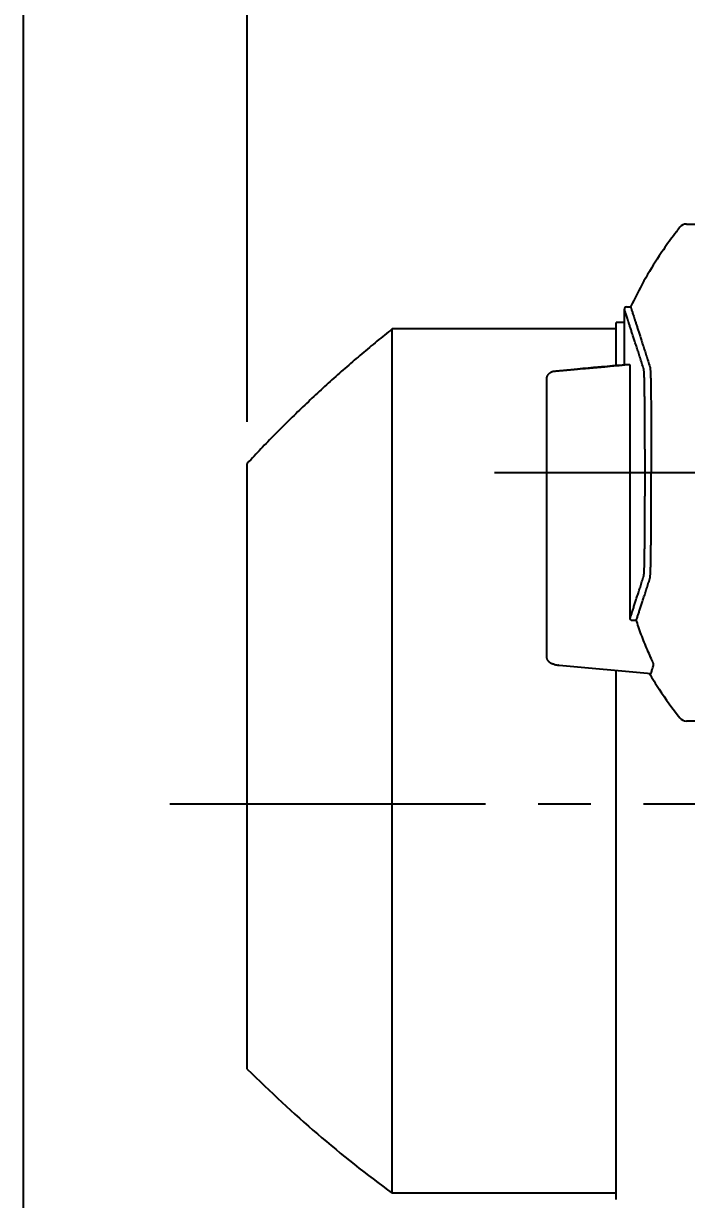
# Model space of a CAD drawing. Extents: x -7647 to -3756, y -5015 to -2358.
# Drawn here: x -6297 to -6137, y -3605.5 to -3321.6 of the extents above; entities that cross this region are included whole.
import ezdxf

# ---------------------------------------------------------------- set-up
doc = ezdxf.new("R2010")
doc.units = 0
doc.header["$LTSCALE"] = 4
doc.header["$MEASUREMENT"] = 0
doc.linetypes.add('CENTRE2', pattern=[28.575, 19.05, -3.175, 3.175, -3.175])
doc.layers.get('0').update_dxf_attribs({"linetype": 'CONTINUOUS'})
doc.layers.get('DEFPOINTS').update_dxf_attribs({"linetype": 'CONTINUOUS'})
for name, color, linetype in [('01', 7, 'CONTINUOUS'), ('01CENTER', 5, 'CENTRE2'), ('01HOSO', 6, 'CONTINUOUS'), ('02', 5, 'CONTINUOUS')]:
    doc.layers.add(name, color=color, linetype=linetype)
doc.styles.add('BIGFONT', font='ROMANS.SHX', dxfattribs={"bigfont": 'bigfont'})
doc.dimstyles.new('L-IN', dxfattribs={"dimscale": 10, "dimtxt": 3.2, "dimasz": 2.5, "dimexe": 1, "dimexo": 1, "dimgap": 1, "dimtad": 1, "dimdec": 0, "dimtxsty": 'BIGFONT', "dimblk": 'YA-IN', "dimblk1": 'OPEN', "dimblk2": 'OPEN', "dimsah": 1, "dimcen": 0, "dimclrd": 256, "dimclre": 256, "dimclrt": 256, "dimazin": 3, "dimtp": 0.1, "dimtm": 0.2, "dimtfac": 0.625, "dimtdec": 0, "dimtmove": 0, "dimatfit": 3, "dimtolj": 1})

# ---------------------------------------------------------------- blocks, each defined once
blk = doc.blocks.new('_OPEN')
at = {"color": 0, "linetype": 'BYBLOCK'}
for p, q in [((-1, 0.167), (0, 0)), ((0, 0), (-1, -0.167)), ((0, 0), (-1, 0))]:
    blk.add_line(p, q, dxfattribs=at)
blk = doc.blocks.new('*D17')
at = {"linetype": 'BYBLOCK'}
for p, q in [((-6297, -3996), (-6297, -3150)), ((-6082, -3312.62), (-6082, -3150)), ((-6107, -3160), (-6272, -3160))]:
    blk.add_line(p, q, dxfattribs=at)
at = {"layer": 'DEFPOINTS', "color": 0, "linetype": 'BYBLOCK'}
for p in [(-6297, -3160), (-6082, -3322.62), (-6297, -4006)]:
    blk.add_point(p, dxfattribs=at)
at = {"linetype": 'BYBLOCK', "xscale": 25, "yscale": 25, "zscale": 25, "rotation": 180}
blk.add_blockref('_OPEN', (-6297, -3160), dxfattribs=at)
at = {"linetype": 'BYBLOCK', "xscale": 25, "yscale": 25, "zscale": 25}
blk.add_blockref('_OPEN', (-6082, -3160), dxfattribs=at)
at = {"linetype": 'BYBLOCK', "insert": (-6189.5, -3134), "char_height": 32, "attachment_point": 5, "style": 'BIGFONT'}
blk.add_mtext('\\A1;215', dxfattribs=at)
blk = doc.blocks.new('YA-IN')
at = {"color": 0, "linetype": 'BYBLOCK'}
for p, q in [((0, 0), (-1, 0.167)), ((-1, -0.167), (0, 0)), ((0, 0), (-1, 0))]:
    blk.add_line(p, q, dxfattribs=at)
blk = doc.blocks.new('*D16')
at = {"linetype": 'BYBLOCK'}
for p, q in [((-6243, -3417.77), (-6243, -3230)), ((-6082, -3312.62), (-6082, -3230)), ((-6107, -3240), (-6218, -3240))]:
    blk.add_line(p, q, dxfattribs=at)
at = {"layer": 'DEFPOINTS', "color": 0, "linetype": 'BYBLOCK'}
for p in [(-6243, -3240), (-6082, -3322.62), (-6243, -3427.77)]:
    blk.add_point(p, dxfattribs=at)
at = {"linetype": 'BYBLOCK', "xscale": 25, "yscale": 25, "zscale": 25, "rotation": 180}
blk.add_blockref('_OPEN', (-6243, -3240), dxfattribs=at)
at = {"linetype": 'BYBLOCK', "xscale": 25, "yscale": 25, "zscale": 25}
blk.add_blockref('_OPEN', (-6082, -3240), dxfattribs=at)
at = {"linetype": 'BYBLOCK', "insert": (-6169.14, -3214), "char_height": 32, "attachment_point": 5, "style": 'BIGFONT'}
blk.add_mtext('\\A1;161', dxfattribs=at)

msp = doc.modelspace()

# ---------------------------------------------------------------- linework, layer by layer
at = {"layer": '01', "linetype": 'CONTINUOUS'}
for p, q in [((-6137.03531, -3370), (-6118.25593, -3370)), ((-6151.5, -3390), (-6150.5, -3390)), ((-6152, -3404.00873), (-6152, -3390.5)), ((-6154, -3395.28932), (-6207.99999, -3395.28932)), ((-6152, -3393.78932), (-6154, -3393.78932)), ((-6163.33882, -3405.00599), (-6163.3378, -3405.0059)), ((-6170.74916, -3474.30088), (-6170.74916, -3407.49478)), ((-6170.74856, -3407.49499), (-6170.74916, -3407.49494)), ((-6243, -3574), (-6243, -3427.7746)), ((-6147.01675, -3430), (-6144.40876, -3430)), ((-6139.41906, -3430), (-6138, -3430)), ((-6170.74856, -3474.29786), (-6170.74916, -3474.30073)), ((-6167.79158, -3476.51661), (-6167.73492, -3476.52334)), ((-6167.73492, -3476.52334), (-6145.53546, -3478.46588)), ((-6145.53546, -3478.46588), (-6145.53341, -3478.46429)), ((-6154, -3604), (-6208, -3604))]:
    msp.add_line(p, q, dxfattribs=at)
at = {"layer": '01'}
msp.add_line((-6026.96469, -3490), (-6137.03531, -3490), dxfattribs=at)
at = {"layer": '01', "linetype": 'CONTINUOUS'}
for centre, radius, start, end in [((-6137.03531, -3372), 2, 89.9999951, 141.7807025), ((-6060.04186, -3432.63009), 100, 146.6770317, 154.7669667), ((-6151.5, -3390.5), 0.5, 90, 180), ((-6060.04186, -3427.36991), 100, 210.6998754, 213.3224265), ((-6060.04186, -3427.36991), 100, 213.3224265, 218.219395), ((-6137.03531, -3488), 2, 218.2192975, 270.0000049), ((-6030.83966, -3361.89627), 300, 224.9923549, 233.8050558)]:
    msp.add_arc(centre, radius, start, end, dxfattribs=at)
for points, knots in [([(-6138.60661, -3370.76265), (-6138.89164, -3371.12769), (-6139.66165, -3372.11384), (-6140.87945, -3373.74962), (-6142.26434, -3375.69227), (-6143.15119, -3377.021), (-6143.60058, -3377.69431)], [0, 0, 0, 0, 1.389365141, 3.753433356, 6.117321728, 8.545693233, 8.545693233, 8.545693233, 8.545693233]), ([(-6208, -3395.28932), (-6209.23732, -3396.28152), (-6211.71474, -3398.26816), (-6215.37448, -3401.32182), (-6218.99463, -3404.43092), (-6222.56828, -3407.59842), (-6226.09585, -3410.82234), (-6229.5762, -3414.10257), (-6233.00917, -3417.4381), (-6236.39285, -3420.82958), (-6239.72974, -3424.27012), (-6241.91013, -3426.60667), (-6243, -3427.7746)], [0, 0, 0, 0, 4.757923962, 9.526568253, 14.298354783, 19.073462401, 23.852060998, 28.634331055, 33.420570571, 38.211088927, 43.0061961, 47.798503616, 47.798503616, 47.798503616, 47.798503616]), ([(-6154.80675, -3404.25547), (-6154.8423, -3404.25859), (-6155.70836, -3404.33474), (-6156.57441, -3404.4109), (-6157.4049, -3404.48394)], [0, 0, 0, 0, 0.107083788, 2.608180814, 2.608180814, 2.608180814, 2.608180814]), ([(-6150.65502, -3404), (-6150.77612, -3404), (-6150.9993, -3404), (-6151.30553, -3404), (-6151.55467, -3404), (-6151.74673, -3404), (-6151.85574, -3404), (-6151.90074, -3404)], [0, 0, 0, 0, 0.363314032, 0.669540017, 0.918680402, 1.110739358, 1.245720176, 1.245720176, 1.245720176, 1.245720176]), ([(-6170.74856, -3407.49499), (-6170.74776, -3407.45199), (-6170.74616, -3407.36599), (-6170.73322, -3407.23752), (-6170.71262, -3407.11013), (-6170.6837, -3406.98433), (-6170.64677, -3406.86066), (-6170.60193, -3406.73963), (-6170.54939, -3406.62174), (-6170.48936, -3406.50748), (-6170.4221, -3406.39733), (-6170.34787, -3406.29174), (-6170.26699, -3406.19116), (-6170.17979, -3406.096), (-6170.08664, -3406.00666), (-6169.98793, -3405.92351), (-6169.88406, -3405.84689), (-6169.77547, -3405.77713), (-6169.66262, -3405.71451), (-6169.54595, -3405.6593), (-6169.42598, -3405.61173), (-6169.30319, -3405.57195), (-6169.17808, -3405.54033), (-6169.05123, -3405.51624), (-6168.9657, -3405.50715), (-6168.92293, -3405.5026)], [0, 0, 0, 0, 0.128980002, 0.257959972, 0.386939878, 0.515919688, 0.644899376, 0.773878912, 0.902858272, 1.031837435, 1.160816382, 1.289795099, 1.418773574, 1.547751801, 1.676729776, 1.805707502, 1.934684983, 2.063662229, 2.192639254, 2.321616074, 2.450592711, 2.579569187, 2.70854553, 2.837521767, 2.966497929, 2.966497929, 2.966497929, 2.966497929]), ([(-6168.92293, -3405.5026), (-6168.92081, -3405.50226), (-6168.90906, -3405.50038), (-6168.87989, -3405.49816), (-6168.82823, -3405.49282), (-6168.75389, -3405.48611), (-6168.6571, -3405.47717), (-6168.53791, -3405.46637), (-6168.39649, -3405.45359), (-6168.23301, -3405.43891), (-6168.04767, -3405.42231), (-6167.8407, -3405.40383), (-6167.61235, -3405.38349), (-6167.3629, -3405.36131), (-6167.09266, -3405.33732), (-6166.80197, -3405.31155), (-6166.49117, -3405.28404), (-6166.16066, -3405.2548), (-6165.81085, -3405.22389), (-6165.44217, -3405.19134), (-6165.05507, -3405.15718), (-6164.65005, -3405.12147), (-6164.22759, -3405.08424), (-6163.78858, -3405.04558), (-6163.49044, -3405.01934), (-6163.33882, -3405.00599)], [0, 0, 0, 0, 0.006458104, 0.035687589, 0.087663105, 0.162322055, 0.259573261, 0.379297945, 0.521349785, 0.685554897, 0.871711885, 1.079592371, 1.308940989, 1.559475785, 1.830888191, 2.122843674, 2.434981747, 2.766916621, 3.118237167, 3.488507775, 3.877268671, 4.284036594, 4.708304351, 5.149541218, 5.606170609, 5.606170609, 5.606170609, 5.606170609]), ([(-6158.03515, -3404.53937), (-6158.40075, -3404.57153), (-6159.0799, -3404.63127), (-6159.75906, -3404.69101), (-6160.07261, -3404.7186)], [0, 0, 0, 0, 1.101039341, 2.045331939, 2.045331939, 2.045331939, 2.045331939]), ([(-6158.03515, -3404.53937), (-6157.89661, -3404.52719), (-6157.68653, -3404.50871), (-6157.47645, -3404.49023), (-6157.4049, -3404.48394)], [0, 0, 0, 0, 0.4172090288, 0.6326779021, 0.6326779021, 0.6326779021, 0.6326779021]), ([(-6168.92293, -3476.28981), (-6168.96569, -3476.28526), (-6169.05122, -3476.27616), (-6169.17805, -3476.25206), (-6169.30315, -3476.22043), (-6169.42593, -3476.18065), (-6169.54589, -3476.13308), (-6169.66254, -3476.07787), (-6169.77539, -3476.01526), (-6169.88397, -3475.9455), (-6169.98783, -3475.8689), (-6170.08654, -3475.78577), (-6170.17968, -3475.69644), (-6170.26688, -3475.60131), (-6170.34776, -3475.50075), (-6170.42199, -3475.39519), (-6170.48926, -3475.28507), (-6170.5493, -3475.17084), (-6170.60185, -3475.05299), (-6170.64669, -3474.93199), (-6170.68363, -3474.80836), (-6170.71257, -3474.6826), (-6170.73318, -3474.55524), (-6170.74614, -3474.42682), (-6170.74775, -3474.34084), (-6170.74856, -3474.29786)], [0, 0, 0, 0, 0.128964512, 0.257929838, 0.386895742, 0.515861981, 0.644828303, 0.773794458, 0.902760195, 1.031725272, 1.16068946, 1.28965254, 1.418614317, 1.547574612, 1.676533274, 1.80549018, 1.934445233, 2.063398368, 2.192349554, 2.32129879, 2.450246107, 2.579191571, 2.708135274, 2.837077343, 2.966017927, 2.966017927, 2.966017927, 2.966017927]), ([(-6168.92293, -3476.28981), (-6168.92157, -3476.29442), (-6168.91739, -3476.3086), (-6168.88561, -3476.31943), (-6168.84295, -3476.33615), (-6168.77733, -3476.35272), (-6168.69379, -3476.37186), (-6168.59022, -3476.39228), (-6168.46749, -3476.4144), (-6168.32545, -3476.43799), (-6168.16433, -3476.46309), (-6168.01816, -3476.48468), (-6167.92571, -3476.49781), (-6167.89334, -3476.50241)], [0, 0, 0, 0, 0.013898105, 0.042744739, 0.0901948, 0.156870216, 0.242924766, 0.348369241, 0.473147313, 0.617160301, 0.780276887, 0.962337727, 1.060417459, 1.060417459, 1.060417459, 1.060417459]), ([(-6167.89089, -3476.50577), (-6167.86987, -3476.50856), (-6167.83718, -3476.5129), (-6167.8044, -3476.51647), (-6167.79269, -3476.51775)], [0, 0, 0, 0, 0.06359706668, 0.09892892736, 0.09892892736, 0.09892892736, 0.09892892736]), ([(-6167.79171, -3476.51785), (-6167.78027, -3476.51903), (-6167.76135, -3476.52098), (-6167.74241, -3476.52267), (-6167.73492, -3476.52334)], [0, 0, 0, 0, 0.03450246924, 0.05705550222, 0.05705550222, 0.05705550222, 0.05705550222])]:
    msp.add_open_spline(points, degree=3, knots=knots, dxfattribs=at)
for points in [[(-6157.4049, -3404.48394), (-6156.53885, -3404.40778), (-6155.6728, -3404.33163), (-6154.80675, -3404.25547)], [(-6154.80675, -3404.25547), (-6154.7225, -3404.24806), (-6154.63825, -3404.24065), (-6154.55401, -3404.23325)], [(-6154.55401, -3404.23325), (-6154.63825, -3404.24065), (-6154.7225, -3404.24806), (-6154.80675, -3404.25547)], [(-6154.55401, -3404.23325), (-6153.66958, -3404.1555), (-6152.78516, -3404.07775), (-6151.90074, -3404)], [(-6151.90074, -3404), (-6152.78517, -3404.07775), (-6153.66959, -3404.1555), (-6154.55401, -3404.23325)], [(-6163.33882, -3405.00599), (-6163.33848, -3405.00596), (-6163.33814, -3405.00593), (-6163.3378, -3405.0059)], [(-6163.3378, -3405.0059), (-6163.33814, -3405.00593), (-6163.33848, -3405.00596), (-6163.33882, -3405.00599)], [(-6163.3378, -3405.0059), (-6162.47395, -3404.92989), (-6161.6101, -3404.85388), (-6160.74625, -3404.77786)], [(-6160.74625, -3404.77786), (-6161.6101, -3404.85387), (-6162.47395, -3404.92989), (-6163.3378, -3405.0059)], [(-6160.74625, -3404.77786), (-6160.52171, -3404.75811), (-6160.29716, -3404.73835), (-6160.07261, -3404.7186)], [(-6160.07261, -3404.7186), (-6160.29716, -3404.73835), (-6160.52171, -3404.75811), (-6160.74625, -3404.77786)], [(-6160.07261, -3404.7186), (-6159.39345, -3404.65886), (-6158.7143, -3404.59911), (-6158.03515, -3404.53937)], [(-6157.4049, -3404.48394), (-6157.61498, -3404.50242), (-6157.82506, -3404.52089), (-6158.03515, -3404.53937)], [(-6167.89334, -3476.50241), (-6167.89239, -3476.50254), (-6167.89143, -3476.50267), (-6167.89048, -3476.50281)], [(-6167.79158, -3476.51661), (-6167.82469, -3476.513), (-6167.85779, -3476.50938), (-6167.89089, -3476.50577)], [(-6167.89048, -3476.50281), (-6167.85752, -3476.50741), (-6167.82455, -3476.51201), (-6167.79158, -3476.51661)], [(-6167.79269, -3476.51775), (-6167.79236, -3476.51778), (-6167.79204, -3476.51782), (-6167.79171, -3476.51785)]]:
    msp.add_open_spline(points, degree=3, dxfattribs=at)
at = {"layer": '01CENTER'}
for p, q in [((-6183.31055, -3430), (-5990.19662, -3430)), ((-6261.67624, -3510), (-5893.59057, -3510))]:
    msp.add_line(p, q, dxfattribs=at)
at = {"layer": '01HOSO', "linetype": 'CONTINUOUS'}
for p, q in [((-6208, -3604), (-6208, -3395.28932)), ((-6154, -3404.18454), (-6154, -3393.78932)), ((-6150.60756, -3464.3257), (-6150.60756, -3405.88601)), ((-6154, -3605.5), (-6154, -3477.7252))]:
    msp.add_line(p, q, dxfattribs=at)
for points, knots in [([(-6150.5, -3390), (-6150.4961, -3390.01206), (-6150.48051, -3390.06031), (-6150.44542, -3390.16886), (-6150.38694, -3390.34977), (-6150.30507, -3390.60305), (-6150.19983, -3390.92869), (-6150.07122, -3391.32669), (-6149.91925, -3391.79704), (-6149.74393, -3392.33974), (-6149.54528, -3392.9548), (-6149.32331, -3393.64221), (-6149.07803, -3394.40195), (-6148.80948, -3395.23403), (-6148.51768, -3396.13841), (-6148.20264, -3397.11512), (-6147.86439, -3398.16413), (-6147.50296, -3399.28545), (-6147.11838, -3400.47907), (-6146.71067, -3401.74499), (-6146.27986, -3403.08318), (-6145.98505, -3403.99943), (-6145.83378, -3404.46959)], [0, 0, 0, 0, 0.038026764, 0.152108668, 0.342244716, 0.608426924, 0.95065198, 1.368918348, 1.863212188, 2.433526938, 3.079868951, 3.802234672, 4.600602161, 5.474942498, 6.425242466, 7.451496831, 8.55369995, 9.731830597, 10.985881965, 12.315849459, 13.721695536, 15.203378545, 15.203378545, 15.203378545, 15.203378545]), ([(-6147.33581, -3404.96689), (-6147.48701, -3404.49683), (-6147.78168, -3403.58076), (-6148.2123, -3402.24283), (-6148.61983, -3400.97716), (-6149.00425, -3399.78376), (-6149.36553, -3398.66263), (-6149.70363, -3397.6138), (-6150.01854, -3396.63727), (-6150.31022, -3395.73304), (-6150.57865, -3394.90112), (-6150.82382, -3394.14152), (-6151.04569, -3393.45425), (-6151.24426, -3392.83931), (-6151.4195, -3392.2967), (-6151.57141, -3391.82644), (-6151.69996, -3391.42851), (-6151.80516, -3391.10293), (-6151.88699, -3390.8497), (-6151.94544, -3390.66882), (-6151.98051, -3390.56029), (-6151.9961, -3390.51206), (-6152, -3390.5)], [0, 0, 0, 0, 1.481358615, 2.886889537, 4.216561324, 5.470352611, 6.648254945, 7.75024261, 8.776298462, 9.726414223, 10.600571324, 11.398754907, 12.120958141, 12.767168758, 13.337374202, 13.831569383, 14.249748733, 14.591902793, 14.858026294, 15.048117469, 15.162172296, 15.200190408, 15.200190408, 15.200190408, 15.200190408]), ([(-6150.60756, -3405.88601), (-6150.60757, -3405.85247), (-6150.60759, -3405.78559), (-6150.60779, -3405.68562), (-6150.60811, -3405.58625), (-6150.60856, -3405.4875), (-6150.60915, -3405.38933), (-6150.60987, -3405.29179), (-6150.61073, -3405.19495), (-6150.61173, -3405.09888), (-6150.61289, -3405.00379), (-6150.6142, -3404.90984), (-6150.61568, -3404.81732), (-6150.61733, -3404.72655), (-6150.61915, -3404.638), (-6150.62116, -3404.55225), (-6150.62335, -3404.46992), (-6150.62573, -3404.39168), (-6150.62829, -3404.31826), (-6150.63103, -3404.25045), (-6150.63396, -3404.1891), (-6150.63699, -3404.13504), (-6150.64035, -3404.08933), (-6150.64324, -3404.05241), (-6150.6475, -3404.02598), (-6150.64888, -3404.00827), (-6150.65366, -3404.00183), (-6150.65502, -3404)], [0, 0, 0, 0, 0.100619367, 0.200630437, 0.29992237, 0.398726271, 0.496882253, 0.594426955, 0.69135798, 0.787421447, 0.88264003, 0.976654497, 1.069310924, 1.160239356, 1.249007124, 1.335005482, 1.417546307, 1.496091993, 1.569844484, 1.637940754, 1.699660781, 1.754128951, 1.800318196, 1.837361976, 1.864674974, 1.881708741, 1.88847495, 1.88847495, 1.88847495, 1.88847495]), ([(-6147.11887, -3410.22973), (-6147.12004, -3410.12346), (-6147.12236, -3409.91214), (-6147.12651, -3409.59749), (-6147.1311, -3409.28792), (-6147.13618, -3408.98469), (-6147.1417, -3408.68877), (-6147.14766, -3408.40076), (-6147.15405, -3408.12096), (-6147.16087, -3407.8496), (-6147.1681, -3407.58711), (-6147.17573, -3407.33422), (-6147.18372, -3407.09172), (-6147.19206, -3406.86032), (-6147.20072, -3406.64041), (-6147.20971, -3406.43224), (-6147.219, -3406.236), (-6147.22858, -3406.05204), (-6147.23841, -3405.88088), (-6147.24848, -3405.72308), (-6147.25873, -3405.57906), (-6147.26917, -3405.44905), (-6147.27975, -3405.33314), (-6147.29051, -3405.23147), (-6147.30128, -3405.14419), (-6147.31234, -3405.07168), (-6147.32272, -3405.0139), (-6147.33189, -3404.98098), (-6147.33581, -3404.96689)], [0, 0, 0, 0, 0.318842705, 0.633986248, 0.944037675, 1.247667658, 1.543790353, 1.831954213, 2.111873684, 2.383418974, 2.646297815, 2.899618574, 3.14245924, 3.374174028, 3.594282889, 3.802673702, 3.999271744, 4.183656294, 4.355305244, 4.51359268, 4.658023453, 4.788459782, 4.904868439, 5.007170353, 5.095191913, 5.168627085, 5.227271371, 5.271105314, 5.271105314, 5.271105314, 5.271105314]), ([(-6145.83378, -3404.46959), (-6145.8296, -3404.48462), (-6145.81982, -3404.51976), (-6145.80873, -3404.58143), (-6145.79693, -3404.65883), (-6145.78542, -3404.75198), (-6145.77394, -3404.86049), (-6145.76265, -3404.98414), (-6145.75151, -3405.12281), (-6145.74057, -3405.27638), (-6145.72983, -3405.44471), (-6145.71932, -3405.62733), (-6145.70909, -3405.82359), (-6145.69918, -3406.03284), (-6145.68959, -3406.25472), (-6145.68034, -3406.4891), (-6145.67144, -3406.73581), (-6145.6629, -3406.99449), (-6145.65476, -3407.26427), (-6145.64703, -3407.54423), (-6145.63975, -3407.83355), (-6145.63292, -3408.13192), (-6145.62655, -3408.43907), (-6145.62065, -3408.75477), (-6145.61523, -3409.07829), (-6145.61033, -3409.40864), (-6145.60589, -3409.74438), (-6145.6034, -3409.96988), (-6145.60215, -3410.08328)], [0, 0, 0, 0, 0.046781901, 0.109375664, 0.187750635, 0.281727367, 0.390898717, 0.515096833, 0.654199522, 0.808227052, 0.976981486, 1.160218478, 1.356984302, 1.566558819, 1.788671009, 2.023256604, 2.27021818, 2.529308378, 2.799696299, 3.079939043, 3.369491041, 3.667938741, 3.975277525, 4.291151212, 4.615191247, 4.945993387, 5.282287959, 5.62251956, 5.62251956, 5.62251956, 5.62251956]), ([(-6147.01675, -3430), (-6147.01689, -3429.44274), (-6147.01716, -3428.32855), (-6147.0194, -3426.65809), (-6147.02296, -3424.98963), (-6147.02798, -3423.32419), (-6147.03442, -3421.66283), (-6147.04227, -3420.00657), (-6147.05153, -3418.35646), (-6147.0622, -3416.71355), (-6147.07424, -3415.07883), (-6147.08769, -3413.45332), (-6147.10239, -3411.83797), (-6147.11339, -3410.76458), (-6147.11887, -3410.22973)], [0, 0, 0, 0, 1.671768376, 3.342576225, 5.011388471, 6.677173449, 8.338898936, 9.995521854, 11.646000282, 13.289293983, 14.924379041, 16.55027299, 18.166007935, 19.770620312, 19.770620312, 19.770620312, 19.770620312]), ([(-6145.60215, -3410.08328), (-6145.59613, -3410.67118), (-6145.58404, -3411.85158), (-6145.56807, -3413.62846), (-6145.55361, -3415.41728), (-6145.54084, -3417.21668), (-6145.52973, -3419.0255), (-6145.5203, -3420.84249), (-6145.51258, -3422.666), (-6145.50655, -3424.4948), (-6145.50227, -3426.32768), (-6145.49959, -3428.16326), (-6145.49926, -3429.38767), (-6145.4991, -3430)], [0, 0, 0, 0, 1.76377957, 3.541384045, 5.330870086, 7.130400661, 8.939733548, 10.757416081, 12.581441808, 14.410329904, 16.243837357, 18.080093253, 19.917075678, 19.917075678, 19.917075678, 19.917075678]), ([(-6147.11887, -3449.77027), (-6147.11339, -3449.23542), (-6147.10239, -3448.16203), (-6147.08769, -3446.54668), (-6147.07424, -3444.92117), (-6147.0622, -3443.28645), (-6147.05153, -3441.64354), (-6147.04227, -3439.99343), (-6147.03442, -3438.33717), (-6147.02798, -3436.67581), (-6147.02296, -3435.01037), (-6147.0194, -3433.34191), (-6147.01716, -3431.67145), (-6147.01689, -3430.55726), (-6147.01675, -3430)], [0, 0, 0, 0, 1.604612377, 3.220347321, 4.846241271, 6.481326329, 8.124620029, 9.775098457, 11.431721375, 13.093446863, 14.759231841, 16.428044086, 18.098851936, 19.770620312, 19.770620312, 19.770620312, 19.770620312]), ([(-6145.60215, -3449.91672), (-6145.59613, -3449.32882), (-6145.58404, -3448.14842), (-6145.56807, -3446.37154), (-6145.55361, -3444.58272), (-6145.54084, -3442.78332), (-6145.52973, -3440.9745), (-6145.5203, -3439.15751), (-6145.51258, -3437.334), (-6145.50655, -3435.5052), (-6145.50227, -3433.67232), (-6145.49959, -3431.83674), (-6145.49926, -3430.61233), (-6145.4991, -3430)], [0, 0, 0, 0, 1.76377957, 3.541384045, 5.330870086, 7.130400661, 8.939733548, 10.757416081, 12.581441808, 14.410329904, 16.243837357, 18.080093253, 19.917075678, 19.917075678, 19.917075678, 19.917075678]), ([(-6147.33581, -3455.03311), (-6147.33189, -3455.01902), (-6147.32272, -3454.9861), (-6147.31234, -3454.92832), (-6147.30128, -3454.85581), (-6147.29051, -3454.76853), (-6147.27975, -3454.66686), (-6147.26917, -3454.55095), (-6147.25873, -3454.42094), (-6147.24848, -3454.27692), (-6147.23841, -3454.11912), (-6147.22858, -3453.94796), (-6147.219, -3453.764), (-6147.20971, -3453.56776), (-6147.20072, -3453.35959), (-6147.19206, -3453.13968), (-6147.18372, -3452.90828), (-6147.17573, -3452.66578), (-6147.1681, -3452.41289), (-6147.16087, -3452.1504), (-6147.15405, -3451.87904), (-6147.14766, -3451.59924), (-6147.1417, -3451.31123), (-6147.13618, -3451.01531), (-6147.1311, -3450.71208), (-6147.12651, -3450.40251), (-6147.12236, -3450.08786), (-6147.12004, -3449.87654), (-6147.11887, -3449.77027)], [0, 0, 0, 0, 0.043833942, 0.102478229, 0.175913401, 0.263934961, 0.366236874, 0.482645531, 0.613081861, 0.757512634, 0.91580007, 1.08744902, 1.27183357, 1.468431612, 1.676822425, 1.896931286, 2.128646074, 2.37148674, 2.624807498, 2.88768634, 3.15923163, 3.439151101, 3.727314961, 4.023437656, 4.327067639, 4.637119066, 4.952262608, 5.271105314, 5.271105314, 5.271105314, 5.271105314]), ([(-6145.83378, -3455.53041), (-6145.8296, -3455.51538), (-6145.81982, -3455.48024), (-6145.80873, -3455.41857), (-6145.79693, -3455.34117), (-6145.78542, -3455.24802), (-6145.77394, -3455.13951), (-6145.76265, -3455.01586), (-6145.75151, -3454.87719), (-6145.74057, -3454.72362), (-6145.72983, -3454.55529), (-6145.71932, -3454.37267), (-6145.70909, -3454.17641), (-6145.69918, -3453.96716), (-6145.68959, -3453.74528), (-6145.68034, -3453.5109), (-6145.67144, -3453.26419), (-6145.6629, -3453.00551), (-6145.65476, -3452.73573), (-6145.64703, -3452.45577), (-6145.63975, -3452.16645), (-6145.63292, -3451.86808), (-6145.62655, -3451.56093), (-6145.62065, -3451.24523), (-6145.61523, -3450.92171), (-6145.61033, -3450.59136), (-6145.60589, -3450.25562), (-6145.6034, -3450.03012), (-6145.60215, -3449.91672)], [0, 0, 0, 0, 0.046781901, 0.109375664, 0.187750635, 0.281727367, 0.390898717, 0.515096833, 0.654199522, 0.808227052, 0.976981486, 1.160218478, 1.356984302, 1.56655882, 1.788671009, 2.023256604, 2.27021818, 2.529308378, 2.799696299, 3.079939043, 3.369491041, 3.667938741, 3.975277525, 4.291151212, 4.615191247, 4.945993387, 5.282287959, 5.62251956, 5.62251956, 5.62251956, 5.62251956]), ([(-6150.61168, -3465.20118), (-6150.53128, -3464.95202), (-6150.36403, -3464.43376), (-6150.10359, -3463.62641), (-6149.82391, -3462.75921), (-6149.52502, -3461.83215), (-6149.20693, -3460.84524), (-6148.86967, -3459.79848), (-6148.51326, -3458.6919), (-6148.13772, -3457.52548), (-6147.74308, -3456.29925), (-6147.4737, -3455.46179), (-6147.33581, -3455.03311)], [0, 0, 0, 0, 0.785432951, 1.633752017, 2.544943001, 3.518998156, 4.555907988, 5.655655391, 6.818225368, 8.043610765, 9.331793626, 10.682749901, 10.682749901, 10.682749901, 10.682749901]), ([(-6149.10374, -3465.67764), (-6149.02336, -3465.42863), (-6148.85621, -3464.91077), (-6148.59597, -3464.10423), (-6148.3166, -3463.23821), (-6148.01813, -3462.31269), (-6147.70058, -3461.3277), (-6147.36398, -3460.28322), (-6147.00833, -3459.17926), (-6146.63366, -3458.01583), (-6146.24, -3456.79295), (-6145.97131, -3455.95785), (-6145.83378, -3455.53041)], [0, 0, 0, 0, 0.784998672, 1.632486087, 2.542457738, 3.514910558, 4.549832175, 5.647211207, 6.807045003, 8.029324537, 9.314018836, 10.661096462, 10.661096462, 10.661096462, 10.661096462]), ([(-6150.61168, -3465.20118), (-6150.61133, -3465.16143), (-6150.61063, -3465.08274), (-6150.60977, -3464.96608), (-6150.60905, -3464.85215), (-6150.60849, -3464.7411), (-6150.60806, -3464.63299), (-6150.60777, -3464.52785), (-6150.60759, -3464.42576), (-6150.60757, -3464.35871), (-6150.60756, -3464.3257)], [0, 0, 0, 0, 0.1192706444, 0.236054681, 0.3500058902, 0.4610581414, 0.5692107962, 0.6743447902, 0.776477443, 0.8754938527, 0.8754938527, 0.8754938527, 0.8754938527]), ([(-6150.11307, -3465.70443), (-6150.12582, -3465.70454), (-6150.15101, -3465.70474), (-6150.18829, -3465.70132), (-6150.22451, -3465.69534), (-6150.25974, -3465.68665), (-6150.294, -3465.6754), (-6150.32733, -3465.66157), (-6150.35967, -3465.64516), (-6150.39099, -3465.62613), (-6150.42117, -3465.60446), (-6150.45006, -3465.58008), (-6150.47746, -3465.55299), (-6150.50316, -3465.52318), (-6150.52686, -3465.49069), (-6150.5483, -3465.45559), (-6150.56715, -3465.41803), (-6150.58312, -3465.37816), (-6150.5959, -3465.33623), (-6150.60515, -3465.29249), (-6150.61094, -3465.24727), (-6150.61143, -3465.21664), (-6150.61168, -3465.20118)], [0, 0, 0, 0, 0.0382320012, 0.0755194819, 0.1121334797, 0.1482788006, 0.184260636, 0.2202252071, 0.2564220388, 0.2929654662, 0.3300540493, 0.3677694222, 0.4062498436, 0.4455349589, 0.4857148296, 0.5267756116, 0.5687762621, 0.6116604492, 0.6554573094, 0.7001192703, 0.7456261691, 0.7919712582, 0.7919712582, 0.7919712582, 0.7919712582]), ([(-6149.10374, -3465.67764), (-6149.17856, -3465.67929), (-6149.33388, -3465.68272), (-6149.57617, -3465.68888), (-6149.8378, -3465.69607), (-6150.01892, -3465.70157), (-6150.11307, -3465.70443)], [0, 0, 0, 0, 0.224521163, 0.466086751, 0.72709908, 1.009692014, 1.009692014, 1.009692014, 1.009692014]), ([(-6149.02582, -3465.91068), (-6149.03397, -3465.88577), (-6149.05063, -3465.83485), (-6149.07664, -3465.75718), (-6149.0946, -3465.70446), (-6149.10374, -3465.67764)], [0, 0, 0, 0, 0.0786267793, 0.1607334115, 0.2457210345, 0.2457210345, 0.2457210345, 0.2457210345]), ([(-6145.47223, -3474.97566), (-6145.73493, -3474.39679), (-6146.26836, -3473.22138), (-6147.02259, -3471.42016), (-6147.743, -3469.5833), (-6148.41573, -3467.74564), (-6148.82429, -3466.51682), (-6149.02582, -3465.91068)], [0, 0, 0, 0, 1.906984048, 3.872202336, 5.857399757, 7.825880356, 9.742097872, 9.742097872, 9.742097872, 9.742097872]), ([(-6144.93723, -3476.26436), (-6144.9369, -3476.25665), (-6144.936, -3476.23597), (-6144.94642, -3476.19789), (-6144.96215, -3476.14502), (-6144.98679, -3476.07707), (-6145.01908, -3475.99385), (-6145.05963, -3475.89516), (-6145.1083, -3475.7809), (-6145.16515, -3475.65094), (-6145.23021, -3475.50507), (-6145.30351, -3475.34306), (-6145.38502, -3475.16475), (-6145.44231, -3475.04053), (-6145.47223, -3474.97566)], [0, 0, 0, 0, 0.023054886, 0.061811796, 0.117047624, 0.189115828, 0.278308195, 0.384942753, 0.509135396, 0.650914386, 0.810491078, 0.988286659, 1.184362094, 1.39867379, 1.39867379, 1.39867379, 1.39867379]), ([(-6145.53341, -3478.46429), (-6145.50545, -3478.36315), (-6145.44326, -3478.13823), (-6145.34138, -3477.76666), (-6145.22172, -3477.32685), (-6145.08466, -3476.8186), (-6144.98839, -3476.4567), (-6144.93723, -3476.26436)], [0, 0, 0, 0, 0.314821868, 0.70007917, 1.15584693, 1.682215397, 2.279298203, 2.279298203, 2.279298203, 2.279298203])]:
    msp.add_open_spline(points, degree=3, knots=knots, dxfattribs=at)

# ---------------------------------------------------------------- dimensions: what is measured, and where the dimension line sits
at = {"layer": '02'}
dim = msp.add_linear_dim(base=(-6297, -3160), p1=(-6082, -3322.61988), p2=(-6297, -4006), dimstyle='L-IN', dxfattribs=at)
dim.commit()
dim.dimension.update_dxf_attribs({"geometry": '*D17', "text_midpoint": (-6189.5, -3134)})
dim = msp.add_linear_dim(base=(-6243, -3240), p1=(-6082, -3322.61988), p2=(-6243, -3427.7746), dimstyle='L-IN', dxfattribs=at)
dim.commit()
dim.dimension.update_dxf_attribs({"geometry": '*D16', "text_midpoint": (-6169.14286, -3240), "dimtype": 160})

doc.saveas('drawing.dxf')
